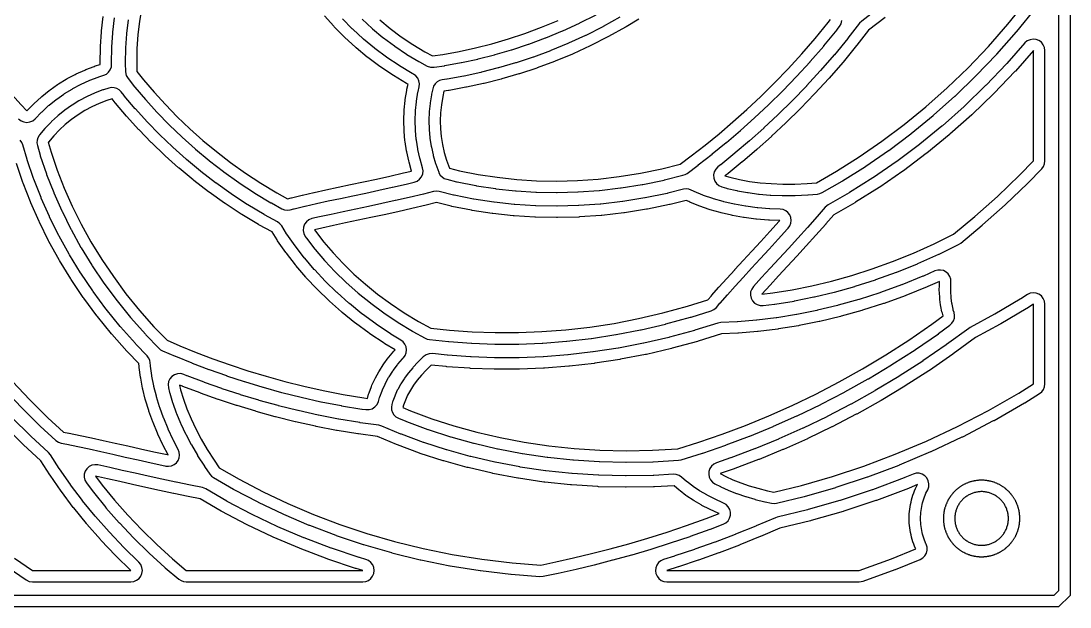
# Model space of a CAD drawing. Header units: millimetres. Extents: x -70 to 70, y -70 to 70.
# Drawn here: x -21.9 to 70, y -70 to -18.7 of the extents above; entities that cross this region are included whole.
import ezdxf

# ---------------------------------------------------------------- set-up
doc = ezdxf.new("R2010")
doc.units = ezdxf.units.MM
for name, color, linetype in [('FACE_OPENINGS', 2, 'Continuous'), ('FACE_OUTER', 3, 'Continuous'), ('MID_OPENINGS', 4, 'Continuous'), ('MID_OUTER', 7, 'Continuous')]:
    doc.layers.add(name, color=color, linetype=linetype)

msp = doc.modelspace()

# ---------------------------------------------------------------- linework, layer by layer
at = {"layer": 'FACE_OPENINGS'}
for points in [[(7.966, -18.544), (8.83, -19.335), (8.868, -19.368), (9.782, -20.124), (9.821, -20.155), (10.785, -20.874), (10.826, -20.903), (11.839, -21.583), (11.881, -21.609), (12.942, -22.247), (12.985, -22.272), (13.659, -22.633), (13.962, -22.736), (14.281, -22.74), (15.185, -22.603), (15.216, -22.597), (16.636, -22.336), (16.668, -22.33), (18.1, -22.018), (18.132, -22.01), (19.574, -21.645), (19.607, -21.636), (21.056, -21.215), (21.09, -21.204), (22.543, -20.725), (22.577, -20.713), (24.032, -20.175), (24.067, -20.161), (25.521, -19.561), (25.555, -19.546), (27.006, -18.882), (27.04, -18.865), (28.484, -18.137)], [(30.553, -18.364), (29.081, -19.179), (29.044, -19.199), (27.562, -19.946), (27.524, -19.964), (26.036, -20.645), (25.998, -20.662), (24.506, -21.278), (24.468, -21.293), (22.975, -21.846), (22.937, -21.859), (21.447, -22.35), (21.409, -22.362), (19.924, -22.793), (19.887, -22.803), (18.409, -23.178), (18.373, -23.186), (16.906, -23.506), (16.871, -23.513), (15.416, -23.781), (15.382, -23.786), (14.976, -23.848), (14.744, -23.912), (14.535, -24.03), (14.359, -24.195), (14.228, -24.396), (14.149, -24.623), (14.045, -25.099), (14.034, -25.155), (13.921, -25.863), (13.913, -25.922), (13.843, -26.625), (13.839, -26.687), (13.813, -27.386), (13.813, -27.449), (13.831, -28.146), (13.834, -28.21), (13.897, -28.904), (13.905, -28.968), (14.013, -29.661), (14.026, -29.725), (14.18, -30.416), (14.196, -30.478), (14.398, -31.168), (14.419, -31.229), (14.669, -31.917), (14.693, -31.976), (14.696, -31.984), (14.811, -32.181), (14.968, -32.347), (15.159, -32.474), (15.373, -32.553), (16.242, -32.767), (16.286, -32.777), (17.926, -33.103), (17.97, -33.111), (19.647, -33.367), (19.691, -33.373), (21.403, -33.556), (21.447, -33.56), (23.191, -33.669), (23.235, -33.671), (25.009, -33.702), (25.053, -33.702), (26.853, -33.655), (26.897, -33.653), (28.72, -33.524), (28.764, -33.52), (30.607, -33.308), (30.651, -33.302), (32.511, -33.005), (32.554, -32.998), (34.428, -32.614), (34.471, -32.605), (36.076, -32.203), (36.263, -32.136), (36.433, -32.033), (37.399, -31.309), (37.414, -31.297), (38.632, -30.345), (38.648, -30.332), (39.869, -29.337), (39.886, -29.323), (41.107, -28.282), (41.125, -28.267), (42.344, -27.178), (42.362, -27.162), (43.577, -26.025), (43.595, -26.008), (44.803, -24.82), (44.821, -24.802), (46.019, -23.563), (46.037, -23.544), (47.222, -22.253), (47.24, -22.233), (48.41, -20.888), (48.428, -20.867), (49.58, -19.467), (49.597, -19.446), (49.801, -19.182), (49.942, -18.935), (50.008, -18.658)], [(53.188, -17.592), (51.744, -18.692), (51.561, -18.874), (50.535, -20.194), (50.516, -20.218), (49.345, -21.641), (49.326, -21.664), (48.136, -23.031), (48.116, -23.053), (46.911, -24.366), (46.891, -24.387), (45.674, -25.646), (45.654, -25.666), (44.426, -26.873), (44.407, -26.892), (43.172, -28.047), (43.153, -28.065), (41.914, -29.17), (41.895, -29.187), (40.655, -30.244), (40.637, -30.259), (39.398, -31.27), (39.38, -31.284), (39.146, -31.466), (38.956, -31.663), (38.825, -31.904), (38.766, -32.172), (38.781, -32.445), (38.869, -32.705), (39.025, -32.93), (39.236, -33.105), (39.487, -33.216), (39.906, -33.336), (39.956, -33.349), (40.798, -33.544), (40.846, -33.554), (41.733, -33.713), (41.78, -33.721), (42.71, -33.843), (42.756, -33.847), (43.728, -33.929), (43.773, -33.932), (44.786, -33.972), (44.83, -33.973), (45.883, -33.968), (45.926, -33.967), (47.018, -33.917), (47.059, -33.914), (47.869, -33.843), (48.081, -33.8), (48.279, -33.714), (50.028, -32.71), (50.064, -32.688), (52.068, -31.426), (52.102, -31.403), (54.079, -30.042), (54.112, -30.018), (56.059, -28.557), (56.091, -28.532), (58.001, -26.972), (58.032, -26.945), (59.903, -25.286), (59.933, -25.259), (61.758, -23.501), (61.787, -23.473), (63.564, -21.618), (63.591, -21.588), (65.313, -19.637), (65.34, -19.606), (67.004, -17.56)], [(-22.144, -27.254), (-21.934, -27.424), (-21.687, -27.531), (-21.42, -27.568), (-21.152, -27.533), (-20.904, -27.427), (-20.693, -27.259), (-20.14, -26.679), (-20.089, -26.629), (-19.516, -26.101), (-19.461, -26.055), (-18.86, -25.57), (-18.803, -25.527), (-18.175, -25.085), (-18.116, -25.046), (-17.462, -24.645), (-17.402, -24.611), (-16.722, -24.252), (-16.662, -24.222), (-15.957, -23.903), (-15.897, -23.878), (-15.167, -23.599), (-15.108, -23.579), (-14.689, -23.445), (-14.456, -23.336), (-14.257, -23.17), (-14.108, -22.959), (-14.018, -22.717), (-13.993, -22.46), (-13.995, -22.393), (-13.996, -22.338), (-13.973, -21.046), (-13.971, -20.991), (-13.885, -19.719), (-13.88, -19.664), (-13.732, -18.415)], [(-12.544, -18.583), (-12.685, -19.777), (-12.689, -19.827), (-12.772, -21.044), (-12.774, -21.094), (-12.796, -22.332), (-12.795, -22.381), (-12.771, -23.146), (-12.71, -23.459), (-12.552, -23.738), (-11.982, -24.452), (-11.962, -24.476), (-11.026, -25.575), (-11.004, -25.6), (-10.018, -26.684), (-9.995, -26.708), (-8.958, -27.774), (-8.934, -27.798), (-7.845, -28.842), (-7.819, -28.866), (-6.677, -29.885), (-6.65, -29.909), (-5.456, -30.9), (-5.427, -30.923), (-4.18, -31.882), (-4.149, -31.905), (-2.849, -32.829), (-2.818, -32.85), (-1.465, -33.736), (-1.432, -33.757), (-0.027, -34.602), (0.007, -34.621), (0.934, -35.131), (1.168, -35.223), (1.417, -35.254), (1.666, -35.222), (1.978, -35.142), (1.995, -35.138), (2.951, -34.906), (2.964, -34.903), (3.956, -34.676), (3.965, -34.674), (4.989, -34.449), (6.056, -34.221), (7.152, -33.99), (8.275, -33.753), (8.277, -33.752), (9.426, -33.507), (9.431, -33.506), (10.606, -33.248), (10.613, -33.247), (11.814, -32.974), (11.823, -32.972), (12.531, -32.805), (12.783, -32.708), (12.999, -32.547), (13.165, -32.334), (13.268, -32.085), (13.3, -31.817), (13.26, -31.55), (13.035, -30.782), (13.017, -30.713), (12.847, -29.952), (12.833, -29.881), (12.714, -29.118), (12.705, -29.047), (12.636, -28.283), (12.632, -28.212), (12.612, -27.445), (12.613, -27.376), (12.641, -26.608), (12.646, -26.54), (12.722, -25.771), (12.731, -25.706), (12.854, -24.935), (12.866, -24.873), (12.96, -24.444), (12.982, -24.187), (12.937, -23.932), (12.829, -23.698), (12.665, -23.499), (12.455, -23.349), (12.395, -23.317), (12.347, -23.29), (11.239, -22.624), (11.193, -22.594), (10.135, -21.884), (10.09, -21.852), (9.082, -21.1), (9.038, -21.066), (8.082, -20.274), (8.04, -20.238), (7.135, -19.41), (7.096, -19.371), (6.244, -18.509)], [(-23.4, -50.924), (-21.892, -52.539), (-21.866, -52.566), (-20.277, -54.143), (-20.249, -54.169), (-18.891, -55.417), (-18.664, -55.574), (-18.403, -55.663), (-17.928, -55.755), (-17.917, -55.757), (-16.966, -55.951), (-16.957, -55.953), (-15.974, -56.162), (-14.949, -56.386), (-13.891, -56.622), (-12.801, -56.867), (-11.679, -57.119), (-11.677, -57.119), (-10.523, -57.377), (-10.52, -57.377), (-9.334, -57.638), (-9.329, -57.639), (-9.246, -57.656), (-8.996, -57.678), (-8.748, -57.636), (-8.519, -57.534), (-8.322, -57.378), (-8.17, -57.178), (-8.073, -56.946), (-8.037, -56.698), (-8.063, -56.448), (-8.151, -56.213), (-8.573, -55.411), (-8.595, -55.367), (-9.032, -54.439), (-9.052, -54.393), (-9.431, -53.478), (-9.45, -53.429), (-9.773, -52.532), (-9.791, -52.48), (-10.059, -51.6), (-10.074, -51.546), (-10.289, -50.685), (-10.302, -50.628), (-10.464, -49.788), (-10.474, -49.728), (-10.586, -48.911), (-10.593, -48.848), (-10.611, -48.614), (-10.655, -48.388), (-10.749, -48.179), (-10.889, -47.996), (-11.88, -46.972), (-11.913, -46.937), (-13.214, -45.47), (-13.245, -45.433), (-14.462, -43.933), (-14.492, -43.895), (-15.626, -42.365), (-15.654, -42.326), (-16.704, -40.771), (-16.73, -40.73), (-17.696, -39.154), (-17.721, -39.112), (-18.604, -37.518), (-18.626, -37.474), (-19.426, -35.866), (-19.447, -35.822), (-20.163, -34.203), (-20.182, -34.157), (-20.817, -32.531), (-20.834, -32.485), (-21.387, -30.855), (-21.402, -30.808), (-21.767, -29.547), (-21.863, -29.324), (-22.009, -29.131)], [(-23.069, -66.545), (-21.485, -67.626), (-21.216, -67.756), (-20.921, -67.8), (-12.303, -67.8), (-12.043, -67.766), (-11.801, -67.665), (-11.593, -67.505), (-11.435, -67.296), (-11.335, -67.053), (-11.303, -66.793), (-11.339, -66.533), (-11.442, -66.292), (-11.604, -66.085), (-12.906, -64.811), (-12.935, -64.782), (-14.194, -63.455), (-14.222, -63.424), (-15.404, -62.082), (-15.43, -62.05), (-16.534, -60.697), (-16.56, -60.664), (-17.587, -59.302), (-17.612, -59.268), (-18.563, -57.901), (-18.587, -57.866), (-19.356, -56.665), (-19.521, -56.468), (-21.077, -55.038), (-21.107, -55.009), (-22.726, -53.403)]]:
    msp.add_lwpolyline(points, dxfattribs=at)
for points in [[(45.315, -38.61), (45.313, -38.612), (44.512, -39.485), (43.73, -40.332), (42.975, -41.152), (42.974, -41.153), (42.254, -41.936), (42.1, -42.158), (42.011, -42.413), (41.993, -42.682), (42.048, -42.946), (42.172, -43.186), (42.355, -43.384), (42.584, -43.526), (42.843, -43.602), (43.113, -43.605), (44.089, -43.485), (44.126, -43.48), (45.81, -43.207), (45.847, -43.2), (47.56, -42.856), (47.596, -42.848), (49.336, -42.431), (49.372, -42.421), (51.135, -41.928), (51.17, -41.917), (52.954, -41.346), (52.989, -41.334), (54.791, -40.684), (54.825, -40.67), (56.642, -39.938), (56.675, -39.924), (58.503, -39.108), (58.536, -39.092), (60.228, -38.262), (60.425, -38.134), (62.31, -36.574), (62.337, -36.55), (64.309, -34.794), (64.336, -34.77), (66.267, -32.92), (66.292, -32.895), (67.518, -31.632), (67.671, -31.427), (67.767, -31.19), (67.8, -30.936), (67.8, -21.278), (67.764, -21.012), (67.659, -20.766), (67.492, -20.556), (67.276, -20.398), (67.025, -20.303), (66.759, -20.279), (66.495, -20.325), (66.253, -20.441), (66.05, -20.616), (64.476, -22.399), (64.446, -22.432), (62.638, -24.319), (62.607, -24.351), (60.749, -26.139), (60.716, -26.169), (58.812, -27.858), (58.778, -27.887), (56.832, -29.475), (56.797, -29.503), (54.815, -30.991), (54.778, -31.017), (52.764, -32.405), (52.726, -32.429), (50.684, -33.716), (50.645, -33.739), (48.802, -34.797), (48.548, -35.005), (47.849, -35.801), (47.844, -35.807), (46.986, -36.769), (46.981, -36.774), (46.142, -37.704)], [(-10.893, -27.505), (-11.904, -26.394), (-11.928, -26.367), (-12.887, -25.241), (-12.909, -25.214), (-13.165, -24.893), (-13.337, -24.725), (-13.543, -24.602), (-13.774, -24.533), (-14.014, -24.52), (-14.25, -24.565), (-14.714, -24.713), (-14.768, -24.731), (-15.438, -24.987), (-15.492, -25.01), (-16.136, -25.301), (-16.192, -25.329), (-16.81, -25.656), (-16.865, -25.687), (-17.459, -26.051), (-17.513, -26.086), (-18.083, -26.487), (-18.135, -26.526), (-18.68, -26.966), (-18.73, -27.009), (-19.251, -27.488), (-19.297, -27.534), (-19.793, -28.053), (-19.836, -28.101), (-20.306, -28.662), (-20.345, -28.712), (-20.35, -28.719), (-20.464, -28.918), (-20.53, -29.137), (-20.544, -29.365), (-20.505, -29.59), (-20.256, -30.45), (-20.243, -30.492), (-19.705, -32.076), (-19.69, -32.118), (-19.073, -33.698), (-19.056, -33.739), (-18.359, -35.314), (-18.34, -35.354), (-17.563, -36.918), (-17.542, -36.958), (-16.683, -38.509), (-16.66, -38.548), (-15.72, -40.083), (-15.696, -40.12), (-14.673, -41.634), (-14.647, -41.67), (-13.542, -43.161), (-13.515, -43.195), (-12.328, -44.658), (-12.3, -44.691), (-11.031, -46.123), (-11.001, -46.155), (-9.851, -47.344), (-9.699, -47.472), (-9.525, -47.568), (-8.415, -48.043), (-8.396, -48.05), (-6.964, -48.629), (-6.944, -48.637), (-5.472, -49.196), (-5.451, -49.204), (-3.939, -49.741), (-3.917, -49.748), (-2.365, -50.26), (-2.342, -50.267), (-0.75, -50.751), (-0.726, -50.758), (0.907, -51.21), (0.931, -51.217), (2.603, -51.635), (2.629, -51.641), (4.34, -52.022), (4.366, -52.028), (6.116, -52.368), (6.143, -52.373), (7.93, -52.671), (7.958, -52.675), (8.288, -52.721), (8.573, -52.719), (8.846, -52.637), (9.085, -52.481), (9.27, -52.265), (9.386, -52.005), (9.483, -51.668), (9.51, -51.585), (9.702, -51.07), (9.734, -50.993), (9.97, -50.484), (10.006, -50.413), (10.284, -49.911), (10.322, -49.847), (10.643, -49.349), (10.683, -49.292), (11.047, -48.8), (11.086, -48.75), (11.493, -48.262), (11.531, -48.218), (11.574, -48.172), (11.721, -47.967), (11.812, -47.731), (11.841, -47.48), (11.806, -47.23), (11.71, -46.997), (11.558, -46.795), (11.36, -46.637), (10.476, -46.1), (10.435, -46.074), (9.198, -45.245), (9.158, -45.217), (7.985, -44.354), (7.946, -44.324), (6.839, -43.43), (6.801, -43.397), (5.76, -42.475), (5.723, -42.441), (4.747, -41.494), (4.712, -41.458), (3.803, -40.489), (3.768, -40.451), (2.926, -39.464), (2.893, -39.423), (2.117, -38.42), (2.085, -38.378), (1.375, -37.362), (1.345, -37.317), (0.915, -36.633), (0.754, -36.437), (0.549, -36.288), (-0.59, -35.663), (-0.627, -35.641), (-2.069, -34.774), (-2.105, -34.752), (-3.493, -33.843), (-3.527, -33.819), (-4.861, -32.871), (-4.895, -32.846), (-6.174, -31.862), (-6.206, -31.836), (-7.431, -30.82), (-7.462, -30.794), (-8.632, -29.748), (-8.661, -29.722), (-9.778, -28.651), (-9.805, -28.624), (-10.868, -27.532)], [(8.526, -34.926), (8.524, -34.927), (7.4, -35.164), (6.309, -35.394), (6.306, -35.394), (5.251, -35.62), (5.245, -35.621), (4.228, -35.845), (4.219, -35.847), (3.563, -35.997), (3.303, -36.096), (3.08, -36.264), (2.912, -36.486), (2.812, -36.746), (2.788, -37.023), (2.841, -37.297), (2.967, -37.545), (3.053, -37.668), (3.082, -37.707), (3.826, -38.668), (3.856, -38.705), (4.664, -39.652), (4.696, -39.687), (5.569, -40.618), (5.602, -40.651), (6.54, -41.562), (6.574, -41.594), (7.578, -42.482), (7.612, -42.512), (8.681, -43.375), (8.716, -43.402), (9.849, -44.236), (9.886, -44.261), (11.083, -45.063), (11.12, -45.087), (12.381, -45.853), (12.418, -45.875), (13.491, -46.465), (13.673, -46.543), (13.866, -46.583), (15.52, -46.761), (15.556, -46.765), (17.533, -46.905), (17.569, -46.907), (19.578, -46.977), (19.615, -46.977), (21.652, -46.972), (21.689, -46.972), (23.753, -46.89), (23.79, -46.888), (25.878, -46.728), (25.915, -46.724), (28.023, -46.482), (28.061, -46.477), (30.187, -46.152), (30.224, -46.146), (32.365, -45.735), (32.402, -45.727), (34.554, -45.228), (34.591, -45.219), (36.75, -44.631), (36.787, -44.621), (38.548, -44.069), (38.797, -43.951), (39.004, -43.769), (39.321, -43.404), (39.329, -43.395), (39.972, -42.669), (39.978, -42.662), (40.65, -41.915), (41.357, -41.139), (42.09, -40.341), (42.848, -39.519), (43.627, -38.674), (43.628, -38.673), (44.428, -37.802), (44.43, -37.799), (45.249, -36.902), (45.252, -36.898), (45.309, -36.835), (45.453, -36.629), (45.54, -36.394), (45.567, -36.144), (45.53, -35.896), (45.433, -35.665), (45.281, -35.465), (45.084, -35.309), (44.854, -35.207), (44.606, -35.166), (43.701, -35.13), (43.652, -35.127), (42.63, -35.041), (42.579, -35.036), (41.598, -34.907), (41.546, -34.899), (40.607, -34.73), (40.554, -34.719), (39.657, -34.511), (39.603, -34.497), (38.75, -34.253), (38.694, -34.235), (37.886, -33.956), (37.829, -33.935), (37.065, -33.623), (37.007, -33.597), (36.795, -33.496), (36.578, -33.422), (36.349, -33.399), (36.122, -33.428), (34.739, -33.775), (34.692, -33.785), (32.771, -34.178), (32.724, -34.187), (30.816, -34.491), (30.768, -34.498), (28.877, -34.715), (28.829, -34.719), (26.957, -34.851), (26.909, -34.854), (25.06, -34.902), (25.012, -34.903), (23.19, -34.87), (23.141, -34.868), (21.348, -34.756), (21.299, -34.752), (19.539, -34.563), (19.49, -34.557), (17.764, -34.293), (17.716, -34.285), (16.027, -33.949), (15.979, -33.938), (14.705, -33.625), (14.464, -33.596), (14.224, -33.625), (13.343, -33.845), (13.331, -33.848), (12.095, -34.141), (12.084, -34.144), (10.875, -34.418), (10.867, -34.42), (9.686, -34.678)], [(11.668, -49.978), (11.633, -50.029), (11.351, -50.466), (11.316, -50.524), (11.075, -50.96), (11.042, -51.024), (10.841, -51.459), (10.812, -51.529), (10.649, -51.964), (10.624, -52.039), (10.56, -52.266), (10.522, -52.505), (10.542, -52.746), (10.62, -52.975), (10.75, -53.178), (10.925, -53.344), (11.136, -53.464), (11.801, -53.742), (11.84, -53.757), (13.718, -54.45), (13.757, -54.464), (15.697, -55.089), (15.737, -55.101), (17.735, -55.655), (17.775, -55.665), (19.83, -56.143), (19.871, -56.152), (21.98, -56.552), (22.02, -56.558), (24.181, -56.877), (24.222, -56.882), (26.43, -57.115), (26.471, -57.119), (28.725, -57.264), (28.766, -57.266), (31.062, -57.321), (31.103, -57.321), (33.438, -57.282), (33.478, -57.28), (35.682, -57.155), (35.924, -57.11), (37.779, -56.53), (37.806, -56.521), (39.84, -55.82), (39.867, -55.811), (41.91, -55.041), (41.937, -55.03), (43.987, -54.189), (44.014, -54.178), (46.068, -53.264), (46.095, -53.251), (48.149, -52.262), (48.176, -52.249), (50.229, -51.184), (50.256, -51.17), (52.303, -50.027), (52.33, -50.012), (54.369, -48.79), (54.395, -48.774), (56.423, -47.471), (56.449, -47.454), (58.463, -46.071), (58.488, -46.052), (59.477, -45.326), (59.656, -45.156), (59.788, -44.948), (59.866, -44.713), (59.883, -44.467), (59.839, -44.224), (59.773, -44.011), (59.749, -43.917), (59.657, -43.493), (59.642, -43.406), (59.582, -42.954), (59.574, -42.873), (59.546, -42.393), (59.544, -42.32), (59.548, -41.811), (59.551, -41.746), (59.563, -41.556), (59.548, -41.3), (59.467, -41.057), (59.328, -40.841), (59.138, -40.669), (58.91, -40.55), (58.66, -40.493), (58.404, -40.502), (58.158, -40.576), (57.146, -41.028), (57.109, -41.043), (55.255, -41.791), (55.218, -41.805), (53.378, -42.47), (53.339, -42.483), (51.517, -43.067), (51.478, -43.078), (49.675, -43.583), (49.636, -43.593), (47.856, -44.02), (47.816, -44.029), (46.063, -44.381), (46.022, -44.388), (44.298, -44.667), (44.256, -44.673), (42.563, -44.882), (42.522, -44.886), (40.862, -45.027), (40.82, -45.03), (39.395, -45.095), (39.142, -45.14), (37.126, -45.772), (37.086, -45.784), (34.885, -46.383), (34.845, -46.393), (32.652, -46.901), (32.611, -46.909), (30.43, -47.328), (30.389, -47.335), (28.222, -47.667), (28.181, -47.672), (26.031, -47.919), (25.99, -47.923), (23.862, -48.086), (23.821, -48.089), (21.716, -48.172), (21.675, -48.172), (19.597, -48.177), (19.557, -48.177), (17.508, -48.106), (17.468, -48.104), (15.451, -47.96), (15.411, -47.957), (14.129, -47.818), (13.836, -47.83), (13.559, -47.926), (13.322, -48.098), (12.875, -48.535), (12.842, -48.57), (12.431, -49.013), (12.396, -49.052), (12.029, -49.493), (11.993, -49.539)], [(44.487, -55.28), (44.457, -55.293), (42.378, -56.146), (42.348, -56.158), (40.275, -56.939), (40.245, -56.95), (39.008, -57.376), (38.776, -57.491), (38.582, -57.662), (38.437, -57.877), (38.353, -58.122), (38.335, -58.38), (38.383, -58.634), (38.495, -58.867), (38.663, -59.064), (38.876, -59.211), (39.365, -59.462), (39.411, -59.484), (40.042, -59.769), (40.087, -59.788), (40.769, -60.057), (40.812, -60.072), (41.545, -60.324), (41.586, -60.337), (42.369, -60.568), (42.409, -60.579), (43.242, -60.789), (43.28, -60.798), (43.837, -60.915), (44.059, -60.936), (44.28, -60.908), (46.69, -60.322), (46.728, -60.312), (49.468, -59.527), (49.507, -59.516), (52.25, -58.61), (52.288, -58.596), (55.029, -57.567), (55.067, -57.553), (57.802, -56.399), (57.838, -56.383), (60.561, -55.105), (60.597, -55.087), (63.303, -53.682), (63.338, -53.663), (66.02, -52.132), (66.054, -52.111), (67.33, -51.314), (67.525, -51.154), (67.675, -50.951), (67.768, -50.716), (67.8, -50.466), (67.8, -43.486), (67.764, -43.222), (67.66, -42.976), (67.494, -42.767), (67.279, -42.609), (67.03, -42.513), (66.764, -42.487), (66.501, -42.532), (66.259, -42.645), (65.679, -43.018), (65.643, -43.04), (63.422, -44.352), (63.385, -44.372), (61.242, -45.53), (61.125, -45.604), (59.185, -47.03), (59.157, -47.05), (57.115, -48.453), (57.086, -48.472), (55.029, -49.793), (55, -49.811), (52.932, -51.05), (52.903, -51.067), (50.826, -52.226), (50.796, -52.242), (48.714, -53.322), (48.684, -53.337), (46.6, -54.34), (46.571, -54.353)], [(-4.329, -50.876), (-5.864, -50.331), (-5.887, -50.322), (-7.381, -49.754), (-7.403, -49.746), (-7.677, -49.635), (-7.943, -49.568), (-8.217, -49.576), (-8.479, -49.658), (-8.708, -49.808), (-8.888, -50.014), (-9.006, -50.262), (-9.052, -50.532), (-9.022, -50.804), (-8.917, -51.227), (-8.903, -51.277), (-8.651, -52.104), (-8.635, -52.151), (-8.33, -52.998), (-8.313, -53.043), (-7.953, -53.909), (-7.935, -53.951), (-7.52, -54.834), (-7.5, -54.875), (-7.027, -55.772), (-7.006, -55.81), (-6.476, -56.72), (-6.454, -56.757), (-5.864, -57.677), (-5.841, -57.711), (-5.374, -58.377), (-5.232, -58.54), (-5.057, -58.668), (-3.313, -59.681), (-3.277, -59.701), (-1.182, -60.805), (-1.145, -60.823), (1.023, -61.855), (1.06, -61.872), (3.298, -62.827), (3.336, -62.842), (5.643, -63.716), (5.681, -63.73), (8.053, -64.52), (8.092, -64.533), (10.526, -65.235), (10.566, -65.246), (13.06, -65.857), (13.099, -65.866), (15.65, -66.382), (15.69, -66.389), (18.294, -66.807), (18.334, -66.813), (20.988, -67.129), (21.028, -67.133), (23.532, -67.329), (23.814, -67.311), (25.132, -67.036), (25.146, -67.033), (26.706, -66.684), (26.721, -66.68), (28.308, -66.299), (28.324, -66.295), (29.938, -65.88), (29.955, -65.876), (31.595, -65.425), (31.612, -65.42), (33.277, -64.931), (33.294, -64.925), (34.982, -64.395), (35, -64.39), (36.71, -63.817), (36.729, -63.811), (38.459, -63.194), (38.478, -63.187), (39.607, -62.759), (39.84, -62.633), (40.031, -62.452), (40.168, -62.226), (40.242, -61.973), (40.246, -61.709), (40.181, -61.453), (40.052, -61.223), (39.867, -61.035), (39.639, -60.901), (39.572, -60.873), (38.892, -60.567), (38.841, -60.542), (38.209, -60.217), (38.157, -60.189), (37.574, -59.848), (37.519, -59.814), (36.985, -59.458), (36.929, -59.419), (36.444, -59.05), (36.387, -59.004), (35.952, -58.626), (35.738, -58.483), (35.495, -58.4), (35.239, -58.382), (33.524, -58.48), (33.48, -58.481), (31.1, -58.521), (31.056, -58.521), (28.715, -58.465), (28.67, -58.463), (26.371, -58.315), (26.327, -58.311), (24.073, -58.073), (24.028, -58.067), (21.823, -57.742), (21.779, -57.735), (19.625, -57.327), (19.58, -57.317), (17.481, -56.828), (17.437, -56.817), (15.394, -56.252), (15.35, -56.238), (13.367, -55.599), (13.324, -55.584), (11.402, -54.875), (11.359, -54.858), (9.684, -54.158), (9.435, -54.09), (7.779, -53.862), (7.749, -53.857), (5.931, -53.554), (5.901, -53.549), (4.122, -53.203), (4.093, -53.197), (2.354, -52.809), (2.326, -52.803), (0.626, -52.378), (0.6, -52.371), (-1.059, -51.911), (-1.085, -51.903), (-2.703, -51.412), (-2.728, -51.404), (-4.305, -50.884)], [(-10.779, -58.549), (-10.783, -58.548), (-11.939, -58.29), (-13.064, -58.038), (-14.151, -57.793), (-14.153, -57.793), (-15.191, -57.562), (-15.46, -57.539), (-15.725, -57.589), (-15.967, -57.708), (-16.168, -57.888), (-16.314, -58.115), (-16.394, -58.373), (-16.403, -58.642), (-16.338, -58.904), (-16.207, -59.14), (-15.615, -59.925), (-15.591, -59.954), (-14.513, -61.276), (-14.489, -61.305), (-13.335, -62.616), (-13.31, -62.644), (-12.078, -63.941), (-12.052, -63.968), (-10.743, -65.248), (-10.716, -65.273), (-9.33, -66.533), (-9.302, -66.557), (-8.108, -67.564), (-7.913, -67.693), (-7.694, -67.773), (-7.463, -67.8), (8.015, -67.8), (8.272, -67.766), (8.512, -67.668), (8.718, -67.511), (8.877, -67.306), (8.978, -67.067), (9.014, -66.81), (8.984, -66.553), (8.887, -66.312), (8.733, -66.104), (8.53, -65.943), (8.292, -65.839), (7.738, -65.679), (7.695, -65.666), (5.28, -64.861), (5.238, -64.846), (2.89, -63.956), (2.848, -63.939), (0.568, -62.967), (0.527, -62.948), (-1.681, -61.897), (-1.722, -61.877), (-3.857, -60.752), (-3.896, -60.73), (-5.735, -59.662), (-6.041, -59.546), (-7.08, -59.339), (-7.088, -59.337), (-8.35, -59.076), (-8.357, -59.074), (-9.582, -58.812)], [(38.873, -64.32), (37.121, -64.945), (37.101, -64.952), (35.371, -65.531), (35.351, -65.537), (34.368, -65.846), (34.135, -65.954), (33.936, -66.118), (33.786, -66.327), (33.695, -66.567), (33.668, -66.823), (33.707, -67.077), (33.809, -67.313), (33.969, -67.515), (34.174, -67.67), (34.412, -67.767), (34.667, -67.8), (51.528, -67.8), (51.867, -67.741), (54.682, -66.726), (54.719, -66.712), (56.863, -65.843), (57.098, -65.709), (57.288, -65.516), (57.419, -65.28), (57.483, -65.017), (57.473, -64.747), (57.392, -64.489), (57.377, -64.458), (57.307, -64.297), (57.243, -64.134), (57.184, -63.97), (57.13, -63.803), (57.082, -63.635), (57.04, -63.465), (57.003, -63.294), (56.972, -63.121), (56.946, -62.948), (56.926, -62.774), (56.912, -62.6), (56.903, -62.425), (56.9, -62.25), (56.903, -62.075), (56.912, -61.9), (56.926, -61.726), (56.946, -61.552), (56.972, -61.379), (57.003, -61.206), (57.04, -61.035), (57.082, -60.865), (57.13, -60.697), (57.184, -60.53), (57.243, -60.366), (57.307, -60.203), (57.377, -60.042), (57.452, -59.884), (57.529, -59.734), (57.619, -59.479), (57.637, -59.208), (57.582, -58.943), (57.458, -58.703), (57.274, -58.504), (57.043, -58.362), (56.783, -58.287), (56.512, -58.285), (56.251, -58.356), (55.513, -58.667), (55.472, -58.683), (52.689, -59.728), (52.647, -59.742), (49.862, -60.662), (49.82, -60.675), (47.037, -61.471), (46.995, -61.483), (44.34, -62.128), (44.183, -62.181), (42.495, -62.903), (42.474, -62.912), (40.685, -63.633), (40.664, -63.641), (38.893, -64.313)], [(65.552, -62.812), (65.558, -62.78), (65.569, -62.703), (65.573, -62.671), (65.582, -62.595), (65.585, -62.562), (65.592, -62.485), (65.594, -62.453), (65.598, -62.376), (65.599, -62.343), (65.6, -62.266), (65.6, -62.234), (65.599, -62.157), (65.598, -62.124), (65.594, -62.047), (65.592, -62.015), (65.585, -61.938), (65.582, -61.905), (65.573, -61.829), (65.569, -61.797), (65.558, -61.72), (65.552, -61.688), (65.539, -61.613), (65.532, -61.58), (65.516, -61.505), (65.509, -61.473), (65.49, -61.399), (65.481, -61.367), (65.46, -61.293), (65.451, -61.262), (65.427, -61.189), (65.417, -61.158), (65.391, -61.085), (65.379, -61.055), (65.351, -60.983), (65.339, -60.953), (65.308, -60.882), (65.295, -60.853), (65.262, -60.783), (65.247, -60.754), (65.212, -60.685), (65.197, -60.656), (65.159, -60.589), (65.143, -60.561), (65.103, -60.495), (65.086, -60.467), (65.044, -60.403), (65.026, -60.375), (64.982, -60.312), (64.963, -60.285), (64.918, -60.224), (64.898, -60.198), (64.85, -60.138), (64.829, -60.112), (64.779, -60.054), (64.758, -60.029), (64.706, -59.972), (64.684, -59.948), (64.63, -59.893), (64.607, -59.87), (64.552, -59.816), (64.528, -59.794), (64.471, -59.742), (64.446, -59.721), (64.388, -59.671), (64.362, -59.65), (64.302, -59.602), (64.276, -59.582), (64.215, -59.537), (64.188, -59.518), (64.125, -59.474), (64.097, -59.456), (64.033, -59.414), (64.005, -59.397), (63.939, -59.357), (63.911, -59.341), (63.844, -59.303), (63.815, -59.288), (63.746, -59.253), (63.717, -59.238), (63.647, -59.205), (63.618, -59.192), (63.547, -59.161), (63.517, -59.149), (63.445, -59.121), (63.415, -59.109), (63.342, -59.083), (63.311, -59.073), (63.238, -59.049), (63.207, -59.04), (63.133, -59.019), (63.101, -59.01), (63.027, -58.991), (62.995, -58.984), (62.92, -58.968), (62.887, -58.961), (62.812, -58.948), (62.78, -58.942), (62.703, -58.931), (62.671, -58.927), (62.595, -58.918), (62.562, -58.915), (62.485, -58.908), (62.453, -58.906), (62.376, -58.902), (62.343, -58.901), (62.266, -58.9), (62.234, -58.9), (62.157, -58.901), (62.124, -58.902), (62.047, -58.906), (62.015, -58.908), (61.938, -58.915), (61.905, -58.918), (61.829, -58.927), (61.797, -58.931), (61.72, -58.942), (61.688, -58.948), (61.613, -58.961), (61.58, -58.968), (61.505, -58.984), (61.473, -58.991), (61.399, -59.01), (61.367, -59.019), (61.293, -59.04), (61.262, -59.049), (61.189, -59.073), (61.158, -59.083), (61.085, -59.109), (61.055, -59.121), (60.983, -59.149), (60.953, -59.161), (60.882, -59.192), (60.853, -59.205), (60.783, -59.238), (60.754, -59.253), (60.685, -59.288), (60.656, -59.303), (60.589, -59.341), (60.561, -59.357), (60.495, -59.397), (60.467, -59.414), (60.403, -59.456), (60.375, -59.474), (60.312, -59.518), (60.285, -59.537), (60.224, -59.582), (60.198, -59.602), (60.138, -59.65), (60.112, -59.671), (60.054, -59.721), (60.029, -59.742), (59.972, -59.794), (59.948, -59.816), (59.893, -59.87), (59.87, -59.893), (59.816, -59.948), (59.794, -59.972), (59.742, -60.029), (59.721, -60.054), (59.671, -60.112), (59.65, -60.138), (59.602, -60.198), (59.582, -60.224), (59.537, -60.285), (59.518, -60.312), (59.474, -60.375), (59.456, -60.403), (59.414, -60.467), (59.397, -60.495), (59.357, -60.561), (59.341, -60.589), (59.303, -60.656), (59.288, -60.685), (59.253, -60.754), (59.238, -60.783), (59.205, -60.853), (59.192, -60.882), (59.161, -60.953), (59.149, -60.983), (59.121, -61.055), (59.109, -61.085), (59.083, -61.158), (59.073, -61.189), (59.049, -61.262), (59.04, -61.293), (59.019, -61.367), (59.01, -61.399), (58.991, -61.473), (58.984, -61.505), (58.968, -61.58), (58.961, -61.613), (58.948, -61.688), (58.942, -61.72), (58.931, -61.797), (58.927, -61.829), (58.918, -61.905), (58.915, -61.938), (58.908, -62.015), (58.906, -62.047), (58.902, -62.124), (58.901, -62.157), (58.9, -62.234), (58.9, -62.266), (58.901, -62.343), (58.902, -62.376), (58.906, -62.453), (58.908, -62.485), (58.915, -62.562), (58.918, -62.595), (58.927, -62.671), (58.931, -62.703), (58.942, -62.78), (58.948, -62.812), (58.961, -62.887), (58.968, -62.92), (58.984, -62.995), (58.991, -63.027), (59.01, -63.101), (59.019, -63.133), (59.04, -63.207), (59.049, -63.238), (59.073, -63.311), (59.083, -63.342), (59.109, -63.415), (59.121, -63.445), (59.149, -63.517), (59.161, -63.547), (59.192, -63.618), (59.205, -63.647), (59.238, -63.717), (59.253, -63.746), (59.288, -63.815), (59.303, -63.844), (59.341, -63.911), (59.357, -63.939), (59.397, -64.005), (59.414, -64.033), (59.456, -64.097), (59.474, -64.125), (59.518, -64.188), (59.537, -64.215), (59.582, -64.276), (59.602, -64.302), (59.65, -64.362), (59.671, -64.388), (59.721, -64.446), (59.742, -64.471), (59.794, -64.528), (59.816, -64.552), (59.87, -64.607), (59.893, -64.63), (59.948, -64.684), (59.972, -64.706), (60.029, -64.758), (60.054, -64.779), (60.112, -64.829), (60.138, -64.85), (60.198, -64.898), (60.224, -64.918), (60.285, -64.963), (60.312, -64.982), (60.375, -65.026), (60.403, -65.044), (60.467, -65.086), (60.495, -65.103), (60.561, -65.143), (60.589, -65.159), (60.656, -65.197), (60.685, -65.212), (60.754, -65.247), (60.783, -65.262), (60.853, -65.295), (60.882, -65.308), (60.953, -65.339), (60.983, -65.351), (61.055, -65.379), (61.085, -65.391), (61.158, -65.417), (61.189, -65.427), (61.262, -65.451), (61.293, -65.46), (61.367, -65.481), (61.399, -65.49), (61.473, -65.509), (61.505, -65.516), (61.58, -65.532), (61.613, -65.539), (61.688, -65.552), (61.72, -65.558), (61.797, -65.569), (61.829, -65.573), (61.905, -65.582), (61.938, -65.585), (62.015, -65.592), (62.047, -65.594), (62.124, -65.598), (62.157, -65.599), (62.234, -65.6), (62.266, -65.6), (62.343, -65.599), (62.376, -65.598), (62.453, -65.594), (62.485, -65.592), (62.562, -65.585), (62.595, -65.582), (62.671, -65.573), (62.703, -65.569), (62.78, -65.558), (62.812, -65.552), (62.887, -65.539), (62.92, -65.532), (62.995, -65.516), (63.027, -65.509), (63.101, -65.49), (63.133, -65.481), (63.207, -65.46), (63.238, -65.451), (63.311, -65.427), (63.342, -65.417), (63.415, -65.391), (63.445, -65.379), (63.517, -65.351), (63.547, -65.339), (63.618, -65.308), (63.647, -65.295), (63.717, -65.262), (63.746, -65.247), (63.815, -65.212), (63.844, -65.197), (63.911, -65.159), (63.939, -65.143), (64.005, -65.103), (64.033, -65.086), (64.097, -65.044), (64.125, -65.026), (64.188, -64.982), (64.215, -64.963), (64.276, -64.918), (64.302, -64.898), (64.362, -64.85), (64.388, -64.829), (64.446, -64.779), (64.471, -64.758), (64.528, -64.706), (64.552, -64.684), (64.607, -64.63), (64.63, -64.607), (64.684, -64.552), (64.706, -64.528), (64.758, -64.471), (64.779, -64.446), (64.829, -64.388), (64.85, -64.362), (64.898, -64.302), (64.918, -64.276), (64.963, -64.215), (64.982, -64.188), (65.026, -64.125), (65.044, -64.097), (65.086, -64.033), (65.103, -64.005), (65.143, -63.939), (65.159, -63.911), (65.197, -63.844), (65.212, -63.815), (65.247, -63.746), (65.262, -63.717), (65.295, -63.647), (65.308, -63.618), (65.339, -63.547), (65.351, -63.517), (65.379, -63.445), (65.391, -63.415), (65.417, -63.342), (65.427, -63.311), (65.451, -63.238), (65.46, -63.207), (65.481, -63.133), (65.49, -63.101), (65.509, -63.027), (65.516, -62.995), (65.532, -62.92), (65.539, -62.887)]]:
    msp.add_lwpolyline(points, close=True, dxfattribs=at)
at = {"layer": 'FACE_OUTER'}
msp.add_lwpolyline([(-69, -68.586), (-69, 68.586), (-68.586, 69), (68.586, 69), (69, 68.586), (69, -68.586), (68.586, -69), (-68.586, -69)], close=True, dxfattribs=at)
at = {"layer": 'MID_OPENINGS'}
for points in [[(53.803, -18.38), (52.35, -19.488), (51.32, -20.813), (51.292, -20.848), (50.113, -22.282), (50.084, -22.315), (48.886, -23.693), (48.858, -23.725), (47.643, -25.047), (47.615, -25.077), (46.388, -26.346), (46.359, -26.375), (45.123, -27.59), (45.095, -27.617), (43.851, -28.781), (43.823, -28.807), (42.576, -29.92), (42.549, -29.944), (41.3, -31.009), (41.273, -31.031), (40.026, -32.048), (40, -32.069), (39.762, -32.254), (40.181, -32.374), (41.024, -32.57), (41.91, -32.729), (42.84, -32.851), (43.812, -32.933), (44.826, -32.973), (45.879, -32.968), (46.971, -32.918), (47.781, -32.846), (49.531, -31.842), (51.535, -30.58), (53.512, -29.218), (55.458, -27.757), (57.369, -26.197), (59.239, -24.538), (61.065, -22.781), (62.841, -20.926), (64.564, -18.976), (66.228, -16.929)], [(-22.752, -25.136), (-21.916, -26.039), (-21.417, -26.568), (-20.852, -25.977), (-20.778, -25.904), (-20.181, -25.355), (-20.102, -25.287), (-19.475, -24.781), (-19.392, -24.719), (-18.738, -24.258), (-18.652, -24.201), (-17.971, -23.784), (-17.883, -23.734), (-17.176, -23.36), (-17.088, -23.317), (-16.355, -22.986), (-16.268, -22.949), (-15.511, -22.66), (-15.425, -22.63), (-14.993, -22.492), (-14.995, -22.412), (-14.996, -22.333), (-14.973, -21.015), (-14.969, -20.936), (-14.882, -19.639), (-14.874, -19.559), (-14.724, -18.285)], [(-11.353, -17.531), (-11.551, -18.7), (-11.692, -19.895), (-11.774, -21.112), (-11.796, -22.349), (-11.771, -23.114), (-11.201, -23.828), (-10.265, -24.927), (-9.278, -26.011), (-8.241, -27.076), (-7.153, -28.12), (-6.011, -29.14), (-4.817, -30.13), (-3.57, -31.09), (-2.27, -32.014), (-0.917, -32.9), (0.488, -33.745), (1.416, -34.254), (1.731, -34.173), (1.756, -34.167), (2.719, -33.934), (2.738, -33.929), (3.734, -33.701), (3.748, -33.698), (4.778, -33.471), (4.787, -33.47), (5.848, -33.243), (5.852, -33.242), (6.946, -33.011), (8.068, -32.774), (9.217, -32.529), (10.392, -32.272), (11.592, -31.999), (12.3, -31.831), (12.071, -31.047), (12.045, -30.947), (11.867, -30.154), (11.848, -30.052), (11.724, -29.257), (11.711, -29.154), (11.639, -28.357), (11.633, -28.254), (11.612, -27.455), (11.613, -27.354), (11.643, -26.555), (11.649, -26.457), (11.729, -25.657), (11.741, -25.563), (11.869, -24.763), (11.886, -24.673), (11.983, -24.23), (11.912, -24.192), (11.843, -24.153), (10.714, -23.475), (10.646, -23.432), (9.567, -22.708), (9.502, -22.661), (8.474, -21.894), (8.41, -21.844), (7.434, -21.037), (7.374, -20.984), (6.451, -20.139), (6.393, -20.083), (5.523, -19.202), (5.468, -19.144), (4.653, -18.23)], [(9.505, -18.597), (10.42, -19.353), (11.383, -20.073), (12.396, -20.752), (13.457, -21.39), (14.131, -21.751), (15.035, -21.614), (16.455, -21.353), (17.887, -21.041), (19.328, -20.675), (20.777, -20.255), (22.23, -19.776), (23.685, -19.237), (25.139, -18.636)], [(32.22, -18.524), (31.1, -19.202), (31.046, -19.234), (29.557, -20.058), (29.503, -20.087), (28.004, -20.843), (27.949, -20.87), (26.444, -21.559), (26.388, -21.583), (24.879, -22.206), (24.824, -22.227), (23.314, -22.787), (23.259, -22.806), (21.751, -23.303), (21.697, -23.319), (20.195, -23.756), (20.141, -23.771), (18.647, -24.149), (18.594, -24.162), (17.111, -24.485), (17.059, -24.495), (15.589, -24.766), (15.54, -24.774), (15.126, -24.837), (15.022, -25.313), (14.908, -26.021), (14.839, -26.724), (14.812, -27.423), (14.83, -28.12), (14.893, -28.814), (15.001, -29.506), (15.156, -30.197), (15.358, -30.887), (15.609, -31.574), (15.612, -31.582), (16.481, -31.796), (18.121, -32.122), (19.798, -32.378), (21.509, -32.562), (23.253, -32.671), (25.027, -32.703), (26.826, -32.655), (28.65, -32.526), (30.493, -32.315), (32.354, -32.018), (34.228, -31.635), (35.833, -31.233), (36.799, -30.509), (38.016, -29.557), (39.237, -28.562), (40.459, -27.521), (41.678, -26.432), (42.894, -25.295), (44.102, -24.107), (45.3, -22.868), (46.486, -21.576), (47.656, -20.231), (48.807, -18.832), (49.012, -18.569)], [(-22.669, -50.242), (-21.161, -51.856), (-19.572, -53.433), (-18.214, -54.681), (-17.737, -54.773), (-17.72, -54.777), (-16.764, -54.971), (-16.752, -54.974), (-15.764, -55.184), (-15.754, -55.186), (-14.733, -55.41), (-14.727, -55.411), (-13.673, -55.646), (-13.67, -55.646), (-12.581, -55.891), (-11.46, -56.143), (-10.306, -56.401), (-9.119, -56.661), (-9.037, -56.679), (-9.463, -55.867), (-9.495, -55.803), (-9.941, -54.854), (-9.971, -54.786), (-10.36, -53.851), (-10.387, -53.779), (-10.719, -52.859), (-10.744, -52.783), (-11.019, -51.879), (-11.041, -51.8), (-11.262, -50.914), (-11.281, -50.831), (-11.449, -49.965), (-11.463, -49.877), (-11.578, -49.032), (-11.588, -48.941), (-11.608, -48.692), (-12.606, -47.659), (-12.654, -47.608), (-13.969, -46.125), (-14.014, -46.072), (-15.246, -44.554), (-15.288, -44.499), (-16.435, -42.952), (-16.476, -42.895), (-17.539, -41.322), (-17.577, -41.262), (-18.555, -39.667), (-18.59, -39.606), (-19.484, -37.992), (-19.517, -37.93), (-20.326, -36.301), (-20.356, -36.237), (-21.082, -34.597), (-21.11, -34.531), (-21.752, -32.884), (-21.777, -32.817), (-22.338, -31.166)], [(-22.506, -65.719), (-20.921, -66.8), (-12.303, -66.8), (-13.612, -65.52), (-13.654, -65.477), (-14.926, -64.136), (-14.966, -64.092), (-16.16, -62.736), (-16.199, -62.69), (-17.315, -61.321), (-17.353, -61.274), (-18.391, -59.897), (-18.427, -59.847), (-19.389, -58.465), (-19.424, -58.414), (-20.198, -57.204), (-21.76, -55.768), (-21.805, -55.726), (-23.437, -54.106)]]:
    msp.add_lwpolyline(points, dxfattribs=at)
for points in [[(46.054, -39.284), (46.05, -39.288), (45.247, -40.162), (45.246, -40.164), (44.465, -41.01), (43.71, -41.829), (42.991, -42.613), (43.967, -42.492), (45.65, -42.22), (47.363, -41.876), (49.102, -41.458), (50.865, -40.965), (52.649, -40.394), (54.451, -39.743), (56.268, -39.011), (58.095, -38.195), (59.787, -37.364), (61.672, -35.804), (63.644, -34.048), (65.575, -32.198), (66.8, -30.936), (66.8, -21.278), (65.219, -23.069), (65.175, -23.117), (63.353, -25.018), (63.307, -25.064), (61.435, -26.866), (61.387, -26.911), (59.468, -28.613), (59.418, -28.655), (57.457, -30.256), (57.405, -30.297), (55.407, -31.797), (55.354, -31.835), (53.323, -33.234), (53.268, -33.27), (51.208, -34.567), (51.152, -34.601), (49.3, -35.665), (48.599, -36.462), (48.591, -36.471), (47.731, -37.436), (47.725, -37.443), (46.882, -38.376), (46.877, -38.382)], [(-11.628, -28.184), (-12.649, -27.061), (-12.684, -27.021), (-13.653, -25.883), (-13.685, -25.845), (-13.946, -25.518), (-14.411, -25.665), (-15.08, -25.921), (-15.724, -26.213), (-16.343, -26.54), (-16.937, -26.903), (-17.507, -27.305), (-18.052, -27.745), (-18.573, -28.224), (-19.07, -28.744), (-19.54, -29.305), (-19.545, -29.312), (-19.296, -30.171), (-18.758, -31.754), (-18.142, -33.335), (-17.445, -34.909), (-16.667, -36.473), (-15.808, -38.025), (-14.867, -39.56), (-13.844, -41.074), (-12.739, -42.565), (-11.551, -44.028), (-10.282, -45.459), (-9.132, -46.649), (-8.022, -47.123), (-6.589, -47.702), (-5.117, -48.261), (-3.604, -48.799), (-2.052, -49.311), (-0.459, -49.794), (1.174, -50.247), (2.846, -50.665), (4.557, -51.046), (6.307, -51.387), (8.095, -51.684), (8.425, -51.73), (8.527, -51.374), (8.566, -51.254), (8.772, -50.702), (8.819, -50.59), (9.07, -50.048), (9.122, -49.945), (9.417, -49.412), (9.473, -49.318), (9.812, -48.794), (9.869, -48.711), (10.251, -48.194), (10.309, -48.121), (10.733, -47.611), (10.789, -47.548), (10.841, -47.492), (9.947, -46.948), (9.888, -46.911), (8.632, -46.07), (8.574, -46.029), (7.383, -45.152), (7.327, -45.109), (6.202, -44.2), (6.146, -44.154), (5.088, -43.216), (5.034, -43.166), (4.042, -42.204), (3.99, -42.151), (3.066, -41.165), (3.015, -41.109), (2.157, -40.104), (2.109, -40.045), (1.318, -39.023), (1.272, -38.961), (0.548, -37.925), (0.505, -37.86), (0.068, -37.165), (-1.08, -36.534), (-1.134, -36.503), (-2.592, -35.627), (-2.645, -35.594), (-4.049, -34.674), (-4.099, -34.64), (-5.449, -33.68), (-5.497, -33.644), (-6.791, -32.649), (-6.838, -32.612), (-8.077, -31.584), (-8.121, -31.546), (-9.305, -30.488), (-9.347, -30.45), (-10.476, -29.367), (-10.515, -29.328), (-11.591, -28.223)], [(8.735, -35.904), (8.731, -35.905), (7.606, -36.142), (6.515, -36.372), (5.46, -36.598), (4.442, -36.822), (3.786, -36.972), (3.873, -37.095), (4.616, -38.056), (5.425, -39.003), (6.298, -39.934), (7.237, -40.845), (8.241, -41.734), (9.309, -42.597), (10.442, -43.431), (11.64, -44.232), (12.9, -44.999), (13.973, -45.589), (15.627, -45.767), (17.604, -45.908), (19.612, -45.977), (21.65, -45.972), (23.714, -45.891), (25.801, -45.731), (27.909, -45.489), (30.035, -45.164), (32.176, -44.753), (34.328, -44.254), (36.488, -43.667), (38.248, -43.114), (38.567, -42.747), (38.578, -42.734), (39.224, -42.004), (39.233, -41.994), (39.909, -41.244), (39.915, -41.237), (40.619, -40.464), (40.624, -40.46), (41.354, -39.664), (41.356, -39.662), (42.112, -38.841), (42.892, -37.996), (43.691, -37.125), (44.51, -36.228), (44.567, -36.165), (43.651, -36.129), (43.579, -36.125), (42.534, -36.037), (42.461, -36.029), (41.456, -35.897), (41.381, -35.885), (40.418, -35.712), (40.34, -35.696), (39.419, -35.483), (39.34, -35.462), (38.462, -35.211), (38.381, -35.185), (37.547, -34.897), (37.464, -34.866), (36.674, -34.543), (36.59, -34.506), (36.364, -34.399), (34.971, -34.747), (34.903, -34.763), (32.961, -35.16), (32.892, -35.172), (30.963, -35.48), (30.893, -35.49), (28.98, -35.71), (28.91, -35.716), (27.016, -35.85), (26.946, -35.853), (25.076, -35.902), (25.005, -35.903), (23.161, -35.87), (23.09, -35.867), (21.275, -35.754), (21.204, -35.748), (19.421, -35.556), (19.35, -35.547), (17.602, -35.28), (17.532, -35.268), (15.821, -34.928), (15.751, -34.912), (14.466, -34.596), (13.583, -34.816), (13.564, -34.821), (12.323, -35.115), (12.308, -35.118), (11.094, -35.394), (11.083, -35.396), (9.898, -35.656), (9.89, -35.657)], [(12.473, -50.572), (12.191, -51.009), (11.95, -51.444), (11.749, -51.879), (11.586, -52.314), (11.521, -52.541), (12.186, -52.819), (14.064, -53.512), (16.003, -54.138), (18.002, -54.691), (20.057, -55.169), (22.166, -55.569), (24.327, -55.887), (26.536, -56.121), (28.79, -56.266), (31.086, -56.321), (33.421, -56.282), (35.625, -56.156), (37.48, -55.575), (39.514, -54.875), (41.558, -54.105), (43.607, -53.264), (45.661, -52.35), (47.716, -51.361), (49.768, -50.296), (51.816, -49.154), (53.855, -47.932), (55.883, -46.63), (57.896, -45.247), (58.884, -44.52), (58.812, -44.286), (58.776, -44.15), (58.675, -43.685), (58.653, -43.557), (58.588, -43.067), (58.577, -42.95), (58.547, -42.434), (58.544, -42.328), (58.548, -41.788), (58.552, -41.693), (58.566, -41.489), (57.545, -41.944), (57.492, -41.967), (55.621, -42.722), (55.566, -42.743), (53.709, -43.414), (53.653, -43.433), (51.813, -44.022), (51.756, -44.039), (49.936, -44.548), (49.878, -44.563), (48.081, -44.994), (48.022, -45.007), (46.25, -45.363), (46.191, -45.374), (44.448, -45.656), (44.388, -45.665), (42.676, -45.876), (42.615, -45.882), (40.937, -46.024), (40.876, -46.028), (39.441, -46.094), (37.416, -46.729), (37.358, -46.746), (35.139, -47.35), (35.08, -47.365), (32.868, -47.877), (32.809, -47.89), (30.609, -48.312), (30.549, -48.322), (28.364, -48.657), (28.304, -48.665), (26.136, -48.913), (26.076, -48.919), (23.929, -49.084), (23.87, -49.087), (21.746, -49.171), (21.687, -49.172), (19.591, -49.177), (19.532, -49.176), (17.464, -49.105), (17.406, -49.102), (15.371, -48.957), (15.313, -48.952), (14.021, -48.813), (13.575, -49.25), (13.164, -49.693), (12.797, -50.133)], [(44.887, -56.197), (44.844, -56.216), (42.751, -57.074), (42.707, -57.091), (40.621, -57.877), (40.578, -57.893), (39.333, -58.322), (39.822, -58.573), (40.453, -58.857), (41.136, -59.126), (41.869, -59.378), (42.653, -59.609), (43.486, -59.819), (44.043, -59.936), (46.453, -59.35), (49.193, -58.566), (51.936, -57.66), (54.678, -56.631), (57.413, -55.478), (60.136, -54.199), (62.842, -52.795), (65.524, -51.263), (66.8, -50.466), (66.8, -43.486), (66.212, -43.865), (66.16, -43.896), (63.922, -45.218), (63.869, -45.248), (61.717, -46.41), (59.771, -47.84), (59.729, -47.869), (57.675, -49.281), (57.633, -49.309), (55.563, -50.638), (55.521, -50.664), (53.439, -51.912), (53.397, -51.936), (51.306, -53.103), (51.263, -53.126), (49.168, -54.213), (49.125, -54.234), (47.027, -55.244), (46.984, -55.264)], [(-4.658, -51.82), (-6.204, -51.271), (-6.237, -51.259), (-7.741, -50.687), (-7.773, -50.675), (-8.052, -50.562), (-7.946, -50.985), (-7.694, -51.812), (-7.389, -52.66), (-7.03, -53.526), (-6.615, -54.409), (-6.142, -55.307), (-5.612, -56.217), (-5.022, -57.137), (-4.555, -57.803), (-2.811, -58.816), (-0.716, -59.92), (1.452, -60.952), (3.691, -61.907), (5.997, -62.781), (8.369, -63.572), (10.804, -64.274), (13.298, -64.885), (15.849, -65.402), (18.453, -65.82), (21.106, -66.136), (23.61, -66.332), (24.928, -66.057), (26.487, -65.708), (28.075, -65.327), (29.689, -64.912), (31.33, -64.461), (32.994, -63.971), (34.683, -63.441), (36.393, -62.869), (38.124, -62.252), (39.253, -61.824), (39.244, -61.82), (39.173, -61.79), (38.469, -61.473), (38.396, -61.438), (37.74, -61.101), (37.664, -61.059), (37.056, -60.704), (36.977, -60.655), (36.418, -60.282), (36.337, -60.225), (35.826, -59.837), (35.743, -59.769), (35.296, -59.38), (33.571, -59.479), (33.507, -59.481), (31.107, -59.521), (31.042, -59.521), (28.681, -59.465), (28.616, -59.462), (26.297, -59.312), (26.232, -59.307), (23.958, -59.066), (23.893, -59.058), (21.667, -58.73), (21.602, -58.719), (19.428, -58.307), (19.364, -58.293), (17.244, -57.8), (17.18, -57.784), (15.117, -57.213), (15.053, -57.193), (13.05, -56.548), (12.987, -56.526), (11.046, -55.809), (10.983, -55.785), (9.299, -55.081), (7.636, -54.851), (7.591, -54.845), (5.76, -54.54), (5.717, -54.532), (3.925, -54.183), (3.883, -54.174), (2.13, -53.784), (2.09, -53.774), (0.378, -53.346), (0.339, -53.336), (-1.332, -52.873), (-1.37, -52.862), (-3, -52.367), (-3.036, -52.356), (-4.624, -51.832)], [(-10.994, -59.526), (-11, -59.524), (-12.157, -59.266), (-12.16, -59.266), (-13.283, -59.013), (-14.37, -58.769), (-15.408, -58.538), (-14.816, -59.322), (-13.739, -60.644), (-12.584, -61.955), (-11.353, -63.253), (-10.044, -64.533), (-8.657, -65.793), (-7.463, -66.8), (8.015, -66.8), (7.45, -66.637), (7.388, -66.618), (4.955, -65.807), (4.893, -65.785), (2.526, -64.887), (2.465, -64.863), (0.166, -63.882), (0.107, -63.855), (-2.12, -62.796), (-2.179, -62.766), (-4.332, -61.631), (-4.389, -61.6), (-6.237, -60.527), (-7.277, -60.319), (-7.29, -60.317), (-8.555, -60.054), (-8.565, -60.052), (-9.793, -59.789), (-9.801, -59.787)], [(39.213, -65.261), (37.453, -65.888), (37.423, -65.899), (35.684, -66.481), (35.655, -66.49), (34.667, -66.8), (51.528, -66.8), (54.343, -65.785), (56.488, -64.916), (56.466, -64.871), (56.383, -64.68), (56.307, -64.487), (56.237, -64.291), (56.173, -64.093), (56.116, -63.894), (56.066, -63.692), (56.022, -63.489), (55.985, -63.284), (55.954, -63.079), (55.931, -62.872), (55.914, -62.665), (55.903, -62.458), (55.9, -62.25), (55.903, -62.042), (55.914, -61.835), (55.931, -61.628), (55.954, -61.421), (55.985, -61.216), (56.022, -61.011), (56.066, -60.808), (56.116, -60.606), (56.173, -60.407), (56.237, -60.209), (56.307, -60.013), (56.383, -59.82), (56.466, -59.629), (56.555, -59.441), (56.639, -59.277), (55.892, -59.592), (55.832, -59.616), (53.031, -60.667), (52.97, -60.689), (50.166, -61.615), (50.104, -61.634), (47.303, -62.436), (47.241, -62.452), (44.576, -63.1), (42.884, -63.824), (42.853, -63.837), (41.054, -64.562), (41.024, -64.574), (39.243, -65.25)], [(64.569, -62.633), (64.58, -62.557), (64.589, -62.48), (64.595, -62.404), (64.599, -62.327), (64.6, -62.25), (64.599, -62.173), (64.595, -62.096), (64.589, -62.02), (64.58, -61.943), (64.569, -61.867), (64.555, -61.792), (64.539, -61.716), (64.52, -61.642), (64.499, -61.568), (64.475, -61.495), (64.449, -61.422), (64.421, -61.351), (64.391, -61.28), (64.358, -61.211), (64.323, -61.142), (64.285, -61.075), (64.246, -61.009), (64.204, -60.944), (64.16, -60.881), (64.114, -60.819), (64.067, -60.759), (64.017, -60.701), (63.965, -60.644), (63.912, -60.588), (63.856, -60.535), (63.799, -60.483), (63.741, -60.433), (63.681, -60.386), (63.619, -60.34), (63.556, -60.296), (63.491, -60.254), (63.425, -60.215), (63.358, -60.177), (63.289, -60.142), (63.22, -60.109), (63.149, -60.079), (63.078, -60.051), (63.005, -60.025), (62.932, -60.001), (62.858, -59.98), (62.784, -59.961), (62.708, -59.945), (62.633, -59.931), (62.557, -59.92), (62.48, -59.911), (62.404, -59.905), (62.327, -59.901), (62.25, -59.9), (62.173, -59.901), (62.096, -59.905), (62.02, -59.911), (61.943, -59.92), (61.867, -59.931), (61.792, -59.945), (61.716, -59.961), (61.642, -59.98), (61.568, -60.001), (61.495, -60.025), (61.422, -60.051), (61.351, -60.079), (61.28, -60.109), (61.211, -60.142), (61.142, -60.177), (61.075, -60.215), (61.009, -60.254), (60.944, -60.296), (60.881, -60.34), (60.819, -60.386), (60.759, -60.433), (60.701, -60.483), (60.644, -60.535), (60.588, -60.588), (60.535, -60.644), (60.483, -60.701), (60.433, -60.759), (60.386, -60.819), (60.34, -60.881), (60.296, -60.944), (60.254, -61.009), (60.215, -61.075), (60.177, -61.142), (60.142, -61.211), (60.109, -61.28), (60.079, -61.351), (60.051, -61.422), (60.025, -61.495), (60.001, -61.568), (59.98, -61.642), (59.961, -61.716), (59.945, -61.792), (59.931, -61.867), (59.92, -61.943), (59.911, -62.02), (59.905, -62.096), (59.901, -62.173), (59.9, -62.25), (59.901, -62.327), (59.905, -62.404), (59.911, -62.48), (59.92, -62.557), (59.931, -62.633), (59.945, -62.708), (59.961, -62.784), (59.98, -62.858), (60.001, -62.932), (60.025, -63.005), (60.051, -63.078), (60.079, -63.149), (60.109, -63.22), (60.142, -63.289), (60.177, -63.358), (60.215, -63.425), (60.254, -63.491), (60.296, -63.556), (60.34, -63.619), (60.386, -63.681), (60.433, -63.741), (60.483, -63.799), (60.535, -63.856), (60.588, -63.912), (60.644, -63.965), (60.701, -64.017), (60.759, -64.067), (60.819, -64.114), (60.881, -64.16), (60.944, -64.204), (61.009, -64.246), (61.075, -64.285), (61.142, -64.323), (61.211, -64.358), (61.28, -64.391), (61.351, -64.421), (61.422, -64.449), (61.495, -64.475), (61.568, -64.499), (61.642, -64.52), (61.716, -64.539), (61.792, -64.555), (61.867, -64.569), (61.943, -64.58), (62.02, -64.589), (62.096, -64.595), (62.173, -64.599), (62.25, -64.6), (62.327, -64.599), (62.404, -64.595), (62.48, -64.589), (62.557, -64.58), (62.633, -64.569), (62.708, -64.555), (62.784, -64.539), (62.858, -64.52), (62.932, -64.499), (63.005, -64.475), (63.078, -64.449), (63.149, -64.421), (63.22, -64.391), (63.289, -64.358), (63.358, -64.323), (63.425, -64.285), (63.491, -64.246), (63.556, -64.204), (63.619, -64.16), (63.681, -64.114), (63.741, -64.067), (63.799, -64.017), (63.856, -63.965), (63.912, -63.912), (63.965, -63.856), (64.017, -63.799), (64.067, -63.741), (64.114, -63.681), (64.16, -63.619), (64.204, -63.556), (64.246, -63.491), (64.285, -63.425), (64.323, -63.358), (64.358, -63.289), (64.391, -63.22), (64.421, -63.149), (64.449, -63.078), (64.475, -63.005), (64.499, -62.932), (64.52, -62.858), (64.539, -62.784), (64.555, -62.708)]]:
    msp.add_lwpolyline(points, close=True, dxfattribs=at)
at = {"layer": 'MID_OUTER'}
msp.add_lwpolyline([(-70, -69), (-70, 69), (-69, 70), (69, 70), (70, 69), (70, -69), (69, -70), (-69, -70)], close=True, dxfattribs=at)

doc.saveas('drawing.dxf')
